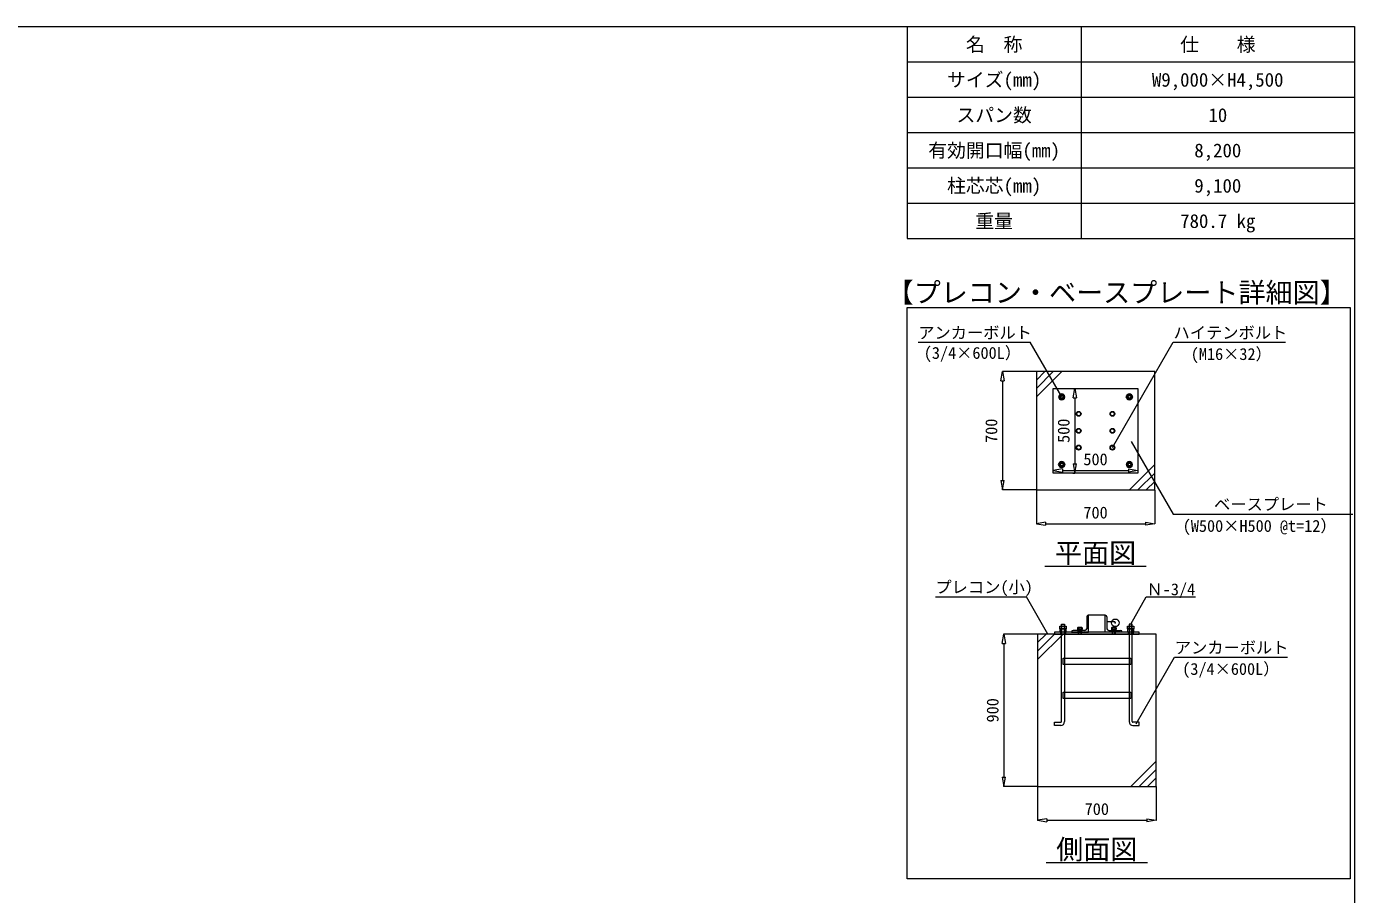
# Model space of a CAD drawing. Units: millimetres, scale not verified. Extents: x -10062 to 10062, y -16938 to 16938.
# Drawn here: x 2213 to 10062, y 11806 to 16938 of the extents above; entities that cross this region are included whole.
import ezdxf
from ezdxf.enums import TextEntityAlignment as Align

# ---------------------------------------------------------------- set-up
doc = ezdxf.new("R2010")
doc.units = ezdxf.units.MM
doc.header["$LTSCALE"] = 90
doc.header["$PDMODE"] = 32
doc.header["$PDSIZE"] = 45
doc.linetypes.add('DASHED1', pattern=[1.8, 1.2, -0.6])
doc.layers.add('0-B_図面枠', color=134, linetype='Continuous', lineweight=18)
doc.layers.add('1-8_表', color=134, linetype='Continuous', lineweight=18)
doc.styles.add('ＭＳ ゴシック', font='')
doc.styles.get('ＭＳ ゴシック').set_extended_font_data('MS Gothic')

msp = doc.modelspace()

# ---------------------------------------------------------------- linework, layer by layer
at = {"layer": '0-B_図面枠'}
for p, q in [((7483.96, 15070.7), (8145.19, 15070.7)), ((8992.12, 15070.7), (9655.89, 15070.7)), ((7973.03, 14842.91), (7982.19, 14897.91)), ((7973.03, 14842.91), (7991.36, 14842.91)), ((8181.2, 14897.91), (7981.19, 14897.91)), ((7982.19, 14897.91), (7991.36, 14842.91)), ((7982.19, 14842.91), (7982.19, 14252.9)), ((8182.2, 14747.9), (8332.19, 14897.91)), ((8182.2, 14797.91), (8282.2, 14897.91)), ((8182.2, 14847.9), (8232.19, 14897.91)), ((8283.19, 14797.91), (8410.5, 14797.91)), ((8400.33, 14742.91), (8409.49, 14797.91)), ((8409.49, 14797.91), (8418.66, 14742.91)), ((8400.33, 14742.91), (8418.66, 14742.91)), ((8409.49, 14742.91), (8409.49, 14352.9)), ((8337.19, 14322.08), (8282.2, 14312.91)), ((8282.2, 14298.9), (8282.2, 14313.91)), ((8282.2, 14312.91), (8337.19, 14303.74)), ((8337.19, 14322.08), (8337.19, 14303.74)), ((8337.19, 14312.91), (8727.19, 14312.91)), ((8398.2, 14297.9), (8410.5, 14297.9)), ((8400.33, 14352.9), (8409.49, 14297.9)), ((8400.33, 14352.9), (8418.66, 14352.9)), ((8409.49, 14297.9), (8418.66, 14352.9)), ((8727.19, 14322.08), (8782.19, 14312.91)), ((8727.19, 14322.08), (8727.19, 14303.74)), ((8782.19, 14312.91), (8727.19, 14303.74)), ((8882.19, 14347.91), (8732.2, 14197.91)), ((8882.19, 14297.9), (8782.19, 14197.91)), ((7973.03, 14252.9), (7982.19, 14197.91)), ((7973.03, 14252.9), (7991.36, 14252.9)), ((7982.19, 14197.91), (7991.36, 14252.9)), ((8882.19, 14247.91), (8832.19, 14197.91)), ((8181.2, 14197.91), (7981.19, 14197.91)), ((8182.2, 14196.91), (8182.2, 13996.91)), ((8882.19, 14196.91), (8882.19, 13996.91)), ((8992.12, 14054.63), (10053.47, 14054.63)), ((8237.2, 14007.08), (8182.2, 13997.91)), ((8182.2, 13997.91), (8237.2, 13988.74)), ((8237.2, 14007.08), (8237.2, 13988.74)), ((8237.2, 13997.91), (8827.19, 13997.91)), ((8827.19, 14007.08), (8882.19, 13997.91)), ((8827.19, 14007.08), (8827.19, 13988.74)), ((8882.19, 13997.91), (8827.19, 13988.74)), ((8232.19, 13747.91), (8832.19, 13747.91)), ((7585.66, 13565.11), (8122.53, 13565.11)), ((8832.36, 13565.11), (9122.18, 13565.11)), ((8479.74, 13447.3), (8479.74, 13377.29)), ((8589.74, 13457.3), (8486.53, 13457.3)), ((8599.73, 13447.3), (8599.73, 13377.29)), ((7980.57, 13290.29), (7989.73, 13345.29)), ((8188.73, 13345.29), (7988.73, 13345.29)), ((7989.73, 13345.29), (7998.9, 13290.29)), ((8189.73, 13195.3), (8339.73, 13345.29)), ((8189.73, 13245.29), (8289.74, 13345.29)), ((8189.73, 13295.3), (8239.73, 13345.29)), ((8330.21, 13377.32), (8330.21, 13391.89)), ((8330.21, 13374.47), (8330.21, 13359.9)), ((8330.21, 13345.29), (8349.25, 13345.29)), ((8349.25, 13377.32), (8349.25, 13391.89)), ((8349.25, 13374.47), (8349.25, 13359.9)), ((8469.74, 13367.3), (8399.74, 13367.3)), ((8427.9, 13384.3), (8426.07, 13383.23)), ((8426.07, 13383.23), (8426.07, 13374.5)), ((8453.4, 13374.5), (8426.07, 13374.5)), ((8451.57, 13384.3), (8427.9, 13384.3)), ((8450.98, 13374.3), (8428.49, 13374.3)), ((8431.73, 13345.29), (8431.73, 13367.3)), ((8432.9, 13383.23), (8432.9, 13374.5)), ((8439.61, 13371.29), (8438.53, 13367.3)), ((8440.93, 13371.29), (8439.86, 13367.3)), ((8446.51, 13342.49), (8446.51, 13367.3)), ((8447.73, 13345.29), (8446.51, 13342.49)), ((8446.56, 13383.23), (8446.56, 13374.5)), ((8447.73, 13345.29), (8447.73, 13367.3)), ((8451.57, 13384.3), (8453.4, 13383.23)), ((8453.4, 13383.23), (8453.4, 13374.5)), ((8589.74, 13357.3), (8489.74, 13357.3)), ((8609.73, 13367.3), (8679.74, 13367.3)), ((8627.9, 13384.3), (8626.07, 13383.23)), ((8626.07, 13383.23), (8626.07, 13374.5)), ((8653.4, 13374.5), (8626.07, 13374.5)), ((8651.57, 13384.3), (8627.9, 13384.3)), ((8650.98, 13374.3), (8628.49, 13374.3)), ((8631.74, 13345.29), (8631.74, 13367.3)), ((8632.9, 13383.23), (8632.9, 13374.5)), ((8639.61, 13371.29), (8638.54, 13367.3)), ((8640.93, 13371.29), (8639.86, 13367.3)), ((8646.51, 13342.49), (8646.51, 13367.3)), ((8647.73, 13345.29), (8646.51, 13342.49)), ((8646.57, 13383.23), (8646.57, 13374.5)), ((8647.73, 13345.29), (8647.73, 13367.3)), ((8651.57, 13384.3), (8653.4, 13383.23)), ((8653.4, 13383.23), (8653.4, 13374.5)), ((8730.21, 13377.32), (8730.21, 13391.89)), ((8730.21, 13374.47), (8730.21, 13359.9)), ((8749.26, 13345.29), (8730.21, 13345.29)), ((8749.26, 13377.32), (8749.26, 13391.89)), ((8749.26, 13374.47), (8749.26, 13359.9)), ((7980.57, 13290.29), (7998.9, 13290.29)), ((7989.73, 13290.29), (7989.73, 12500.3)), ((8999.66, 13208.98), (9665.98, 13208.98)), ((8349.25, 13165.29), (8349.25, 13003.29)), ((8730.21, 13165.29), (8730.21, 13003.29)), ((8349.25, 12965.29), (8349.25, 12828.29)), ((8730.21, 12965.29), (8730.21, 12828.29)), ((8889.73, 12595.29), (8739.74, 12445.29)), ((7980.57, 12500.3), (7989.73, 12445.29)), ((7980.57, 12500.3), (7998.9, 12500.3)), ((7989.73, 12445.29), (7998.9, 12500.3)), ((8889.73, 12545.3), (8789.73, 12445.29)), ((8889.73, 12495.29), (8839.74, 12445.29)), ((8188.73, 12445.29), (7988.73, 12445.29)), ((8189.73, 12444.29), (8189.73, 12244.29)), ((8889.73, 12444.29), (8889.73, 12244.29)), ((8244.74, 12254.46), (8189.73, 12245.29)), ((8189.73, 12245.29), (8244.74, 12236.13)), ((8244.74, 12254.46), (8244.74, 12236.13)), ((8244.74, 12245.29), (8834.73, 12245.29)), ((8834.73, 12254.46), (8889.73, 12245.29)), ((8834.73, 12254.46), (8834.73, 12236.13)), ((8889.73, 12245.29), (8834.73, 12236.13)), ((8239.73, 11995.29), (8839.74, 11995.29))]:
    msp.add_line(p, q, dxfattribs=at)
at = {"layer": '0-B_図面枠', "linetype": 'DASHED1'}
for p, q in [((8325.04, 13357.3), (8325.04, 13345.29)), ((8354.74, 13357.3), (8354.74, 13345.29)), ((8429.73, 13367.3), (8429.73, 13357.3)), ((8431.73, 13357.3), (8431.73, 13345.29)), ((8447.73, 13357.3), (8447.73, 13345.29)), ((8449.73, 13367.3), (8449.73, 13357.3)), ((8629.73, 13367.3), (8629.73, 13357.3)), ((8631.74, 13357.3), (8631.74, 13345.29)), ((8647.73, 13357.3), (8647.73, 13345.29)), ((8649.74, 13367.3), (8649.74, 13357.3)), ((8724.74, 13357.3), (8724.74, 13345.29)), ((8754.73, 13357.3), (8754.73, 13345.29)), ((8349.25, 13203.3), (8349.25, 13165.29)), ((8730.21, 13203.3), (8730.21, 13165.29)), ((8349.25, 13003.29), (8349.25, 12965.29)), ((8730.21, 13003.29), (8730.21, 12965.29))]:
    msp.add_line(p, q, dxfattribs=at)
at = {"layer": '0-B_図面枠'}
for points in [[(-10062.5, 16937.5), (10062.5, 16937.5), (10062.5, 3062.5), (-10062.5, 3062.5)], [(7417.7, 15277.38), (10037.64, 15277.38), (10037.64, 11898.84), (7417.7, 11898.84)], [(8182.2, 14197.91), (8882.19, 14197.91), (8882.19, 14897.91), (8182.2, 14897.91)], [(8282.2, 14797.91), (8782.19, 14797.91), (8782.19, 14297.9), (8282.2, 14297.9)], [(8322.96, 14763.91), (8313.72, 14747.9), (8322.96, 14731.91), (8341.43, 14731.91), (8350.67, 14747.9), (8341.43, 14763.91)], [(8741.43, 14763.91), (8750.67, 14747.9), (8741.43, 14731.91), (8722.95, 14731.91), (8713.72, 14747.9), (8722.95, 14763.91)], [(8425.36, 14659.74), (8418.53, 14647.91), (8425.36, 14636.07), (8439.03, 14636.07), (8445.86, 14647.91), (8439.03, 14659.74)], [(8625.36, 14659.74), (8618.53, 14647.91), (8625.36, 14636.07), (8639.03, 14636.07), (8645.86, 14647.91), (8639.03, 14659.74)], [(8425.36, 14559.74), (8418.53, 14547.91), (8425.36, 14536.07), (8439.03, 14536.07), (8445.86, 14547.91), (8439.03, 14559.74)], [(8625.36, 14559.74), (8618.53, 14547.91), (8625.36, 14536.07), (8639.03, 14536.07), (8645.86, 14547.91), (8639.03, 14559.74)], [(8425.36, 14459.74), (8418.53, 14447.91), (8425.36, 14436.07), (8439.03, 14436.07), (8445.86, 14447.91), (8439.03, 14459.74)], [(8625.36, 14459.74), (8618.53, 14447.91), (8625.36, 14436.07), (8639.03, 14436.07), (8645.86, 14447.91), (8639.03, 14459.74)], [(8322.96, 14331.91), (8313.72, 14347.91), (8322.96, 14363.91), (8341.43, 14363.91), (8350.67, 14347.91), (8341.43, 14331.91)], [(8741.43, 14331.91), (8750.67, 14347.91), (8741.43, 14363.91), (8722.95, 14363.91), (8713.72, 14347.91), (8722.95, 14331.91)], [(8189.73, 12445.29), (8889.73, 12445.29), (8889.73, 13345.29), (8189.73, 13345.29)], [(8289.74, 13345.29), (8789.73, 13345.29), (8789.73, 13357.3), (8289.74, 13357.3)], [(8321.26, 13377.32), (8321.26, 13391.89), (8358.21, 13391.89), (8358.21, 13377.32), (8355.74, 13375.89), (8323.73, 13375.89)], [(8321.26, 13374.47), (8321.26, 13359.9), (8358.21, 13359.9), (8358.21, 13374.47), (8355.74, 13375.89), (8323.73, 13375.89)], [(8321.73, 13359.9), (8357.73, 13359.9), (8357.73, 13357.3), (8321.73, 13357.3)], [(8425.74, 13374.3), (8425.74, 13371.29), (8453.74, 13371.29), (8453.74, 13374.3)], [(8453.74, 13371.29), (8425.74, 13371.29), (8425.74, 13367.3), (8453.74, 13367.3)], [(8625.74, 13374.3), (8625.74, 13371.29), (8653.73, 13371.29), (8653.73, 13374.3)], [(8653.73, 13371.29), (8625.74, 13371.29), (8625.74, 13367.3), (8653.73, 13367.3)], [(8721.26, 13377.32), (8721.26, 13391.89), (8758.21, 13391.89), (8758.21, 13377.32), (8755.73, 13375.89), (8723.74, 13375.89)], [(8721.26, 13374.47), (8721.26, 13359.9), (8758.21, 13359.9), (8758.21, 13374.47), (8755.73, 13375.89), (8723.74, 13375.89)], [(8721.74, 13359.9), (8757.74, 13359.9), (8757.74, 13357.3), (8721.74, 13357.3)], [(8339.73, 13203.3), (8739.74, 13203.3), (8739.74, 13165.29), (8339.73, 13165.29)], [(8339.73, 13003.29), (8739.74, 13003.29), (8739.74, 12965.29), (8339.73, 12965.29)]]:
    msp.add_lwpolyline(points, close=True, dxfattribs=at)
for points in [[(8332.19, 14747.9), (8145.84, 15070.7), (8145.48, 15070.7)], [(8632.2, 14447.91), (8991.76, 15070.7), (8992.12, 15070.7)], [(8743.17, 14485.21), (8991.76, 14054.63), (8992.12, 14054.63)], [(8250, 13345.29), (8123.09, 13565.11), (8122.73, 13565.11)], [(8739.74, 13405.29), (8832, 13565.11), (8832.36, 13565.11)], [(8389.74, 13357.3), (8489.74, 13357.3), (8489.74, 13457.3)], [(8689.73, 13357.3), (8589.74, 13357.3), (8589.74, 13457.3)], [(8330.21, 12828.35), (8330.21, 13405.29), (8349.25, 13405.29), (8349.25, 13203.3)], [(8330.21, 13342.8), (8332.71, 13345.29), (8332.71, 13405.29), (8346.76, 13405.29), (8346.76, 13345.29), (8349.25, 13342.8)], [(8447.73, 13345.29), (8431.73, 13345.29), (8432.96, 13342.49)], [(8446.51, 13342.49), (8432.96, 13342.49), (8432.96, 13367.3)], [(8648.73, 13417.29), (8599.73, 13417.29), (8599.73, 13407.29)], [(8647.73, 13345.29), (8631.74, 13345.29), (8632.96, 13342.49)], [(8646.51, 13342.49), (8632.96, 13342.49), (8632.96, 13367.3)], [(8749.26, 12828.35), (8749.26, 13405.29), (8730.21, 13405.29), (8730.21, 13203.3)], [(8749.26, 13342.8), (8746.76, 13345.29), (8746.76, 13405.29), (8732.71, 13405.29), (8732.71, 13345.29), (8730.21, 13342.8)], [(8771.73, 12814.82), (8999.3, 13208.98), (8999.66, 13208.98)], [(8326.26, 12805.29), (8289.26, 12805.29), (8289.26, 12824.34), (8326.21, 12824.34)], [(8753.21, 12805.29), (8790.21, 12805.29), (8790.21, 12824.34), (8753.26, 12824.34)]]:
    msp.add_lwpolyline(points, dxfattribs=at)
for centre, radius in [((8332.19, 14747.9), 16), ((8332.19, 14747.9), 9.52), ((8732.2, 14747.9), 16), ((8732.2, 14747.9), 9.52), ((8332.19, 14747.9), 8.08), ((8732.2, 14747.9), 8.08), ((8432.19, 14647.91), 14), ((8432.19, 14647.91), 11.84), ((8632.2, 14647.91), 14), ((8632.2, 14647.91), 11.84), ((8432.19, 14547.91), 14), ((8432.19, 14547.91), 11.84), ((8632.2, 14547.91), 14), ((8632.2, 14547.91), 11.84), ((8432.19, 14447.91), 14), ((8432.19, 14447.91), 11.84), ((8632.2, 14447.91), 14), ((8632.2, 14447.91), 11.84), ((8332.19, 14347.91), 16), ((8332.19, 14347.91), 9.52), ((8332.19, 14347.91), 8.08), ((8732.2, 14347.91), 16), ((8732.2, 14347.91), 9.52), ((8732.2, 14347.91), 8.08)]:
    msp.add_circle(centre, radius, dxfattribs=at)
for centre, radius, start, end in [((8332.19, 14747.9), 18, 122.734, 177.266), ((8332.19, 14747.9), 18, 62.734, 117.266), ((8332.19, 14747.9), 18, 2.734, 57.266), ((8732.2, 14747.9), 18, 122.734, 177.266), ((8732.2, 14747.9), 18, 62.734, 117.266), ((8732.2, 14747.9), 18, 2.734, 57.266), ((8332.19, 14747.9), 18, 182.734, 237.266), ((8332.19, 14747.9), 18, 242.734, 297.266), ((8332.19, 14747.9), 18, 302.734, 357.266), ((8732.2, 14747.9), 18, 182.734, 237.266), ((8732.2, 14747.9), 18, 242.734, 297.266), ((8732.2, 14747.9), 18, 302.734, 357.266), ((8332.19, 14347.91), 18, 62.734, 117.266), ((8732.2, 14347.91), 18, 62.734, 117.266), ((8332.19, 14347.91), 18, 122.734, 177.266), ((8332.19, 14347.91), 18, 182.734, 237.266), ((8332.19, 14347.91), 18, 242.734, 297.266), ((8332.19, 14347.91), 18, 2.734, 57.266), ((8332.19, 14347.91), 18, 302.734, 357.266), ((8732.2, 14347.91), 18, 122.734, 177.266), ((8732.2, 14347.91), 18, 182.734, 237.266), ((8732.2, 14347.91), 18, 242.734, 297.266), ((8732.2, 14347.91), 18, 2.734, 57.266), ((8732.2, 14347.91), 18, 302.734, 357.266), ((8489.74, 13447.3), 10, 90, 180), ((8589.74, 13447.3), 10, 0, 90), ((8325.73, 13385.08), 8.96, 240.0064, 300.0064), ((8325.74, 13366.71), 8.96, 60.0064, 120.0064), ((8339.73, 13343.45), 32.45, 72.93497, 107.07105), ((8339.73, 13408.34), 32.45, 252.93497, 287.07105), ((8353.74, 13385.07), 8.95, 239.98131, 300.0315), ((8353.74, 13366.72), 8.95, 59.98131, 120.0315), ((8399.74, 13357.3), 10, 90, 180), ((8429.48, 13378.25), 6.05, 55.616, 124.384), ((8428.49, 13374.5), 0.198, 180, 270), ((8439.73, 13361.68), 22.62, 72.412, 107.588), ((8449.98, 13378.25), 6.05, 55.616, 124.384), ((8450.98, 13374.5), 0.198, 270, 0), ((8469.74, 13377.29), 10, 270, 360), ((8609.73, 13377.29), 10, 180, 270), ((8629.49, 13378.25), 6.05, 55.616, 124.384), ((8628.49, 13374.5), 0.198, 180, 270), ((8639.73, 13361.68), 22.62, 72.412, 107.588), ((8649.98, 13378.25), 6.05, 55.616, 124.384), ((8650.98, 13374.5), 0.198, 270, 0), ((8679.74, 13357.3), 10, 0, 90), ((8725.73, 13385.08), 8.96, 240.0064, 300.0064), ((8725.73, 13366.71), 8.96, 60.0064, 120.0064), ((8739.73, 13408.34), 32.45, 252.93497, 287.07105), ((8739.74, 13343.45), 32.45, 72.93497, 107.07105), ((8753.73, 13385.07), 8.95, 239.98131, 300.0315), ((8753.73, 13366.72), 8.95, 59.98131, 120.0315), ((8326.21, 12828.35), 4, 270, 360), ((8326.26, 12828.29), 23, 270, 360), ((8753.21, 12828.29), 23, 180, 270), ((8753.26, 12828.35), 4, 180, 270)]:
    msp.add_arc(centre, radius, start, end, dxfattribs=at)
msp.add_point((8648.73, 13412.3), dxfattribs=at)
at = {"layer": '1-8_表'}
for p, q in [((7417.7, 16937.5), (10062.5, 16937.5)), ((7417.7, 16937.5), (7417.7, 15684.7)), ((8447.78, 16937.5), (8447.78, 15684.7)), ((10062.5, 16937.5), (10062.5, 15684.7)), ((7417.7, 16728.7), (10062.5, 16728.7)), ((7417.7, 16519.9), (10062.5, 16519.9)), ((7417.7, 16311.1), (10062.5, 16311.1)), ((7417.7, 16102.3), (10062.5, 16102.3)), ((7417.7, 15893.5), (10062.5, 15893.5)), ((7417.7, 15684.7), (10062.5, 15684.7))]:
    msp.add_line(p, q, dxfattribs=at)

# ---------------------------------------------------------------- texts
at = {"layer": '0-B_図面枠', "style": 'ＭＳ ゴシック'}
for s, height, p in [('【プレコン・ベースプレート詳細図】 ', 117.3, (7297.04, 15271.39)), ('アンカーボルト', 70.38, (7483.96, 15071.28)), ('ハイテンボルト', 70.38, (8993.12, 15071.28)), ('(3/4×600L）', 70.38, (7516.83, 14951.92)), ('(M16×32）', 70.38, (9094.98, 14945.09)), ('500', 70.38, (8460.2, 14322.81)), ('   \u3000ベースプレート\u3000\u3000\u3000         ', 70.38, (8993.12, 14056.93)), ('700', 70.38, (8460.2, 14007.81)), ('(W500×H500 @t=12）', 70.38, (9047.43, 13929.03)), ('平面図', 117.3, (8292.19, 13731.9)), ('プレコン(小)', 70.38, (7585.66, 13567.4)), ('Ｎ-3/4', 70.38, (8833.36, 13554.19)), ('アンカーボルト\u3000', 70.38, (9000.66, 13209.57)), ('(3/4×600L）', 70.38, (9044.55, 13083.37)), ('700', 70.38, (8467.73, 12255.19)), ('側面図', 117.3, (8299.74, 11979.3))]:
    msp.add_text(s, height=height, dxfattribs=at).set_placement(p, align=Align.BOTTOM_LEFT)
for s, p in [('700', (7972.29, 14475.91)), ('500', (8399.59, 14475.91)), ('900', (7979.83, 12823.29))]:
    msp.add_text(s, height=70.38, rotation=90, dxfattribs=at).set_placement(p, align=Align.BOTTOM_LEFT)
at = {"layer": '1-8_表', "style": 'ＭＳ ゴシック'}
for s, p in [('名\u3000称', (7765.7, 16766.28)), ('仕\u3000\u3000様', (9032.42, 16766.28)), ('サイズ(mm)', (7654.34, 16557.48)), ('W9,000×H4,500', (8865.38, 16557.48)), ('スパン数', (7710.02, 16348.68)), ('10', (9199.46, 16348.68)), ('有効開口幅(mm)', (7542.98, 16139.88)), ('8,200', (9115.94, 16139.88)), ('柱芯芯(mm)', (7654.34, 15931.08)), ('9,100', (9115.94, 15931.08)), ('重量', (7821.38, 15722.28)), ('780.7 kg', (9032.42, 15722.28))]:
    msp.add_text(s, height=81.64, dxfattribs=at).set_placement(p, align=Align.BOTTOM_LEFT)

doc.saveas('drawing.dxf')
